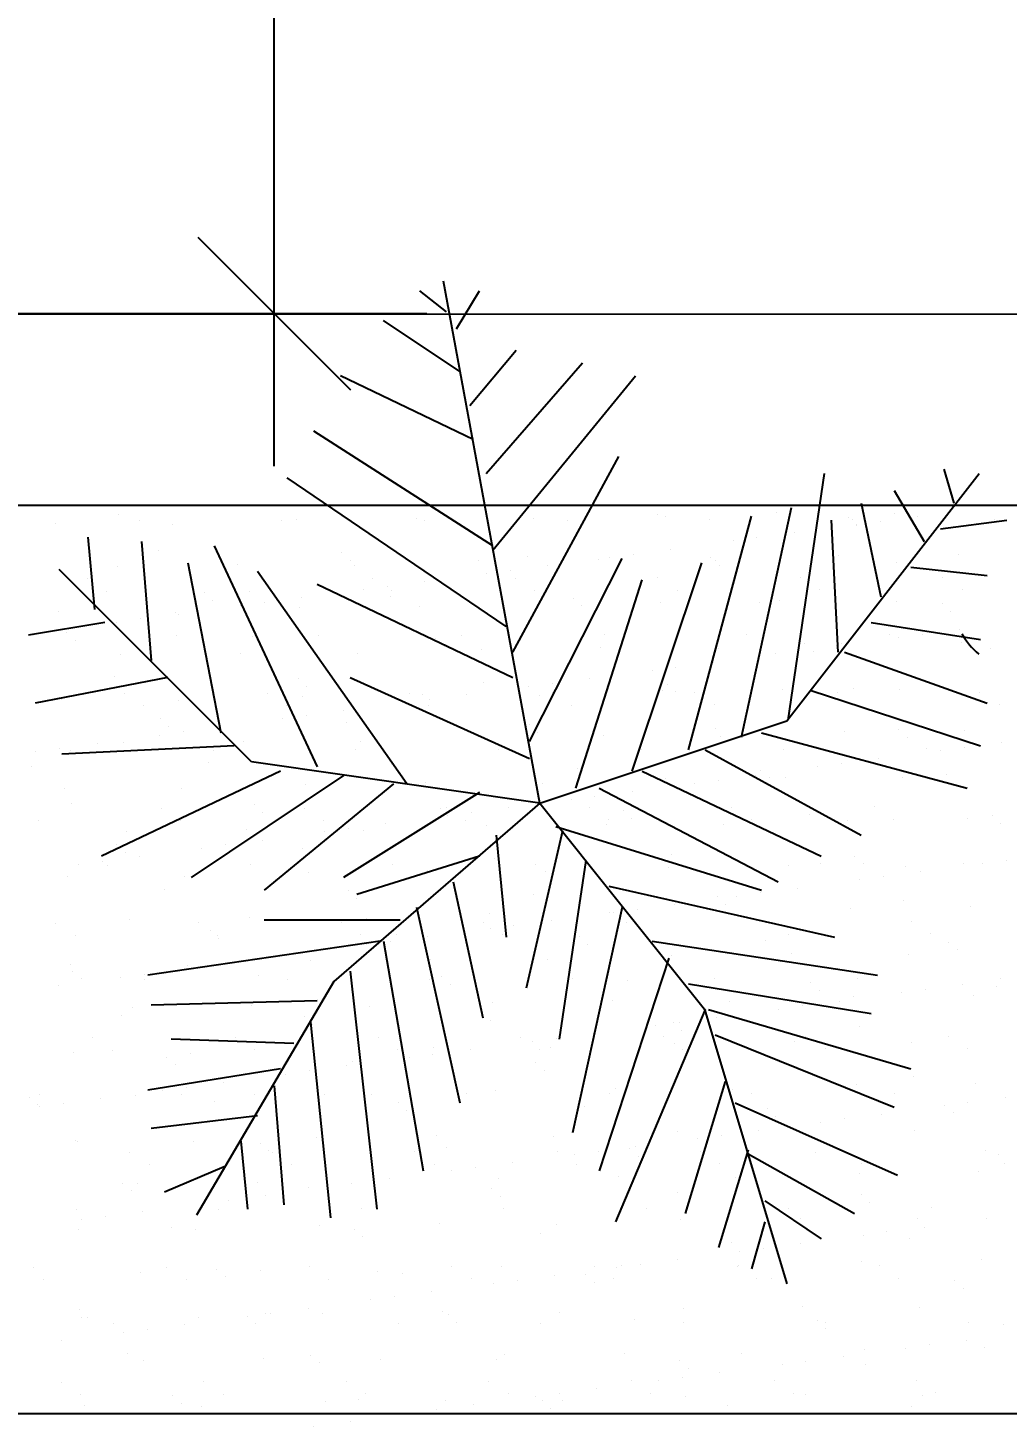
# Model space of a CAD drawing. Header units: inches. Extents: x -173 to 14008, y -3334 to 10368.
# Drawn here: x 13189.8 to 13254, y 1.4 to 93 of the extents above; entities that cross this region are included whole.
import ezdxf

# ---------------------------------------------------------------- set-up
doc = ezdxf.new("R2010")
doc.units = ezdxf.units.IN
doc.header["$MEASUREMENT"] = 0
doc.layers.add('PROIEZIONI', color=135, linetype='Continuous')
doc.layers.add('QUOTE', color=6, linetype='Continuous', lineweight=9)
doc.layers.add('VERDE', color=7, linetype='Continuous', true_color=0x007a1f)
doc.styles.get("Standard").update_dxf_attribs({"font": 'Arial.ttf'})
doc.dimstyles.get("Standard").update_dxf_attribs({"dimtxt": 15, "dimasz": 10, "dimexe": 10, "dimexo": 10, "dimgap": 5, "dimtad": 2, "dimtih": 1, "dimtoh": 1, "dimdec": 0, "dimzin": 0, "dimdsep": 46, "dimtxsty": 'Standard', "dimblk": 'OBLIQUE', "dimblk1": 'OBLIQUE', "dimblk2": 'OBLIQUE', "dimcen": 0.09, "dimdle": 10, "dimadec": 0, "dimazin": 0, "dimtfac": 1, "dimtdec": 0, "dimtofl": 0, "dimtmove": 0, "dimatfit": 3, "dimldrblk": 'OBLIQUE', "dimfxl": 1, "dimtolj": 1, "dimtzin": 0, "dimarcsym": 0})

# ---------------------------------------------------------------- blocks, each defined once
blk = doc.blocks.new('_Oblique')
at = {"color": 0, "linetype": 'ByBlock', "lineweight": -2}
blk.add_line((-0.5, -0.5), (0.5, 0.5), dxfattribs=at)
blk = doc.blocks.new('*D94')
at = {"layer": 'Defpoints', "color": 0, "transparency": 16777216}
for p in [(13146.357, 229.397), (13205.957, 229.397), (13146.357, 74.293)]:
    blk.add_point(p, dxfattribs=at)
at = {"layer": 'QUOTE', "color": 0, "lineweight": -2, "transparency": 16777216}
for p, q in [((13205.957, 64.293), (13205.957, 239.397)), ((13156.357, 229.397), (13215.957, 229.397)), ((13156.357, 74.293), (13215.957, 74.293))]:
    blk.add_line(p, q, dxfattribs=at)
at = {"layer": 'QUOTE', "color": 0, "lineweight": -2, "transparency": 16777216, "xscale": 10, "yscale": 10, "zscale": 10}
for p, rotation in [((13205.957, 229.397), 90), ((13205.957, 74.293), 270)]:
    blk.add_blockref('_Oblique', p, dxfattribs=dict(at, rotation=rotation))
at = {"layer": 'QUOTE', "color": 0, "transparency": 16777216, "insert": (13226.816, 151.845), "char_height": 15, "attachment_point": 5}
blk.add_mtext('\\A1;155', dxfattribs=at)

msp = doc.modelspace()

# ---------------------------------------------------------------- linework, layer by layer
at = {"linetype": 'ByBlock'}
for p, q in [((13144.357, 74.292), (13334.535, 74.225)), ((13263.183, 61.719), (13155.705, 61.719)), ((13155.726, 2.214), (13263.183, 2.214))]:
    msp.add_line(p, q, dxfattribs=at)
at = {"layer": 'PROIEZIONI', "color": 95, "true_color": 0x499c4e}
for p, q in [((13191.648, 60.538), (13191.648, 60.538)), ((13195.781, 61.139), (13195.781, 61.139)), ((13197.127, 60.705), (13197.127, 60.705)), ((13199.322, 60.501), (13199.322, 60.501)), ((13206.469, 60.722), (13206.469, 60.722)), ((13207.425, 60.793), (13207.425, 60.793)), ((13215.278, 60.893), (13215.278, 60.893)), ((13215.812, 60.739), (13215.812, 60.739)), ((13219.966, 60.771), (13219.966, 60.771)), ((13222.952, 60.856), (13222.952, 60.856)), ((13225.154, 60.756), (13225.154, 60.756)), ((13231.055, 61.148), (13231.055, 61.148)), ((13231.595, 61.013), (13231.595, 61.013)), ((13234.497, 60.773), (13234.497, 60.773)), ((13238.907, 61.249), (13238.907, 61.249)), ((13243.599, 60.909), (13243.599, 60.909)), ((13243.839, 60.79), (13243.839, 60.79)), ((13245.671, 60.661), (13245.671, 60.661)), ((13246.582, 61.212), (13246.582, 61.212)), ((13248.11, 60.982), (13248.11, 60.982)), ((13253.181, 60.807), (13253.181, 60.807)), ((13237.596, 59.597), (13237.596, 59.597)), ((13240.035, 59.919), (13240.035, 59.919)), ((13244.109, 60.455), (13244.109, 60.455)), ((13244.152, 60.403), (13244.152, 60.403)), ((13198.391, 58.748), (13198.391, 58.748)), ((13210.395, 58.645), (13210.395, 58.645)), ((13231.959, 58.855), (13231.959, 58.855)), ((13236.034, 59.392), (13236.034, 59.392)), ((13195.704, 57.725), (13195.704, 57.725)), ((13203.557, 57.825), (13203.557, 57.825)), ((13210.948, 58.138), (13210.948, 58.138)), ((13211.231, 57.789), (13211.231, 57.789)), ((13219.334, 58.08), (13219.334, 58.08)), ((13222.576, 58.379), (13222.576, 58.379)), ((13223.884, 57.792), (13223.884, 57.792)), ((13227.187, 58.181), (13227.187, 58.181)), ((13227.959, 58.329), (13227.959, 58.329)), ((13229.52, 58.534), (13229.52, 58.534)), ((13234.581, 58.276), (13234.581, 58.276)), ((13234.861, 58.144), (13234.861, 58.144)), ((13235.134, 57.77), (13235.134, 57.77)), ((13242.964, 58.436), (13242.964, 58.436)), ((13246.762, 58.011), (13246.762, 58.011)), ((13250.817, 58.536), (13250.817, 58.536)), ((13193.73, 56.9), (13193.73, 56.9)), ((13203.073, 56.917), (13203.073, 56.917)), ((13212.415, 56.934), (13212.415, 56.934)), ((13219.884, 57.266), (13219.884, 57.266)), ((13221.445, 57.471), (13221.445, 57.471)), ((13221.758, 56.951), (13221.758, 56.951)), ((13231.1, 56.968), (13231.1, 56.968)), ((13240.442, 56.985), (13240.442, 56.985)), ((13249.785, 57.002), (13249.785, 57.002)), ((13194.995, 56.094), (13194.995, 56.094)), ((13201.377, 56.012), (13201.377, 56.012)), ((13204.338, 56.111), (13204.338, 56.111)), ((13211.808, 56.202), (13211.808, 56.202)), ((13213.37, 56.408), (13213.37, 56.408)), ((13213.68, 56.128), (13213.68, 56.128)), ((13215.809, 56.729), (13215.809, 56.729)), ((13223.023, 56.145), (13223.023, 56.145)), ((13232.365, 56.162), (13232.365, 56.162)), ((13241.708, 56.179), (13241.708, 56.179)), ((13251.05, 56.196), (13251.05, 56.196)), ((13201.93, 55.505), (13201.93, 55.505)), ((13203.733, 55.139), (13203.733, 55.139)), ((13205.294, 55.345), (13205.294, 55.345)), ((13207.614, 55.013), (13207.614, 55.013)), ((13207.733, 55.666), (13207.733, 55.666)), ((13213.558, 55.746), (13213.558, 55.746)), ((13215.467, 55.113), (13215.467, 55.113)), ((13223.141, 55.076), (13223.141, 55.076)), ((13225.562, 55.643), (13225.562, 55.643)), ((13226.115, 55.137), (13226.115, 55.137)), ((13231.244, 55.368), (13231.244, 55.368)), ((13237.743, 55.378), (13237.743, 55.378)), ((13239.096, 55.468), (13239.096, 55.468)), ((13246.771, 55.431), (13246.771, 55.431)), ((13249.748, 55.275), (13249.748, 55.275)), ((13191.837, 54.758), (13191.837, 54.758)), ((13195.658, 54.076), (13195.658, 54.076)), ((13197.219, 54.282), (13197.219, 54.282)), ((13199.511, 54.721), (13199.511, 54.721)), ((13199.658, 54.603), (13199.658, 54.603)), ((13250.301, 54.768), (13250.301, 54.768)), ((13190.207, 53.176), (13190.207, 53.176)), ((13191.583, 53.54), (13191.583, 53.54)), ((13192.358, 53.379), (13192.358, 53.379)), ((13199.55, 53.193), (13199.55, 53.193)), ((13208.892, 53.21), (13208.892, 53.21)), ((13218.235, 53.227), (13218.235, 53.227)), ((13227.577, 53.244), (13227.577, 53.244)), ((13236.919, 53.261), (13236.919, 53.261)), ((13246.262, 53.278), (13246.262, 53.278)), ((13248.437, 53.257), (13248.437, 53.257)), ((13250.876, 53.578), (13250.876, 53.578)), ((13192.911, 52.872), (13192.911, 52.872)), ((13204.539, 53.113), (13204.539, 53.113)), ((13216.544, 53.01), (13216.544, 53.01)), ((13217.097, 52.504), (13217.097, 52.504)), ((13219.523, 52.3), (13219.523, 52.3)), ((13227.376, 52.4), (13227.376, 52.4)), ((13228.725, 52.745), (13228.725, 52.745)), ((13235.05, 52.363), (13235.05, 52.363)), ((13240.729, 52.642), (13240.729, 52.642)), ((13242.801, 52.515), (13242.801, 52.515)), ((13243.153, 52.655), (13243.153, 52.655)), ((13246.875, 53.052), (13246.875, 53.052)), ((13251.006, 52.755), (13251.006, 52.755)), ((13252.911, 52.377), (13252.911, 52.377)), ((13195.893, 51.945), (13195.893, 51.945)), ((13203.746, 52.045), (13203.746, 52.045)), ((13211.42, 52.008), (13211.42, 52.008)), ((13234.725, 51.452), (13234.725, 51.452)), ((13238.8, 51.989), (13238.8, 51.989)), ((13240.362, 52.194), (13240.362, 52.194)), ((13241.282, 52.135), (13241.282, 52.135)), ((13195.521, 50.48), (13195.521, 50.48)), ((13226.65, 50.389), (13226.65, 50.389)), ((13230.725, 50.925), (13230.725, 50.925)), ((13232.286, 51.131), (13232.286, 51.131)), ((13207.525, 50.377), (13207.525, 50.377)), ((13208.078, 49.871), (13208.078, 49.871)), ((13219.707, 50.112), (13219.707, 50.112)), ((13222.649, 49.862), (13222.649, 49.862)), ((13224.211, 50.068), (13224.211, 50.068)), ((13231.433, 49.587), (13231.433, 49.587)), ((13231.711, 50.009), (13231.711, 50.009)), ((13232.264, 49.502), (13232.264, 49.502)), ((13239.285, 49.688), (13239.285, 49.688)), ((13242.865, 49.473), (13242.865, 49.473)), ((13243.892, 49.744), (13243.892, 49.744)), ((13246.96, 49.651), (13246.96, 49.651)), ((13252.208, 49.49), (13252.208, 49.49)), ((13192.026, 48.977), (13192.026, 48.977)), ((13196.153, 49.388), (13196.153, 49.388)), ((13197.418, 48.582), (13197.418, 48.582)), ((13199.7, 48.94), (13199.7, 48.94)), ((13205.496, 49.405), (13205.496, 49.405)), ((13206.761, 48.599), (13206.761, 48.599)), ((13207.803, 49.232), (13207.803, 49.232)), ((13214.574, 48.799), (13214.574, 48.799)), ((13214.838, 49.422), (13214.838, 49.422)), ((13215.656, 49.332), (13215.656, 49.332)), ((13216.103, 48.616), (13216.103, 48.616)), ((13216.136, 49.005), (13216.136, 49.005)), ((13218.575, 49.326), (13218.575, 49.326)), ((13223.33, 49.296), (13223.33, 49.296)), ((13224.181, 49.439), (13224.181, 49.439)), ((13225.446, 48.633), (13225.446, 48.633)), ((13233.523, 49.456), (13233.523, 49.456)), ((13234.788, 48.65), (13234.788, 48.65)), ((13244.13, 48.667), (13244.13, 48.667)), ((13253.473, 48.684), (13253.473, 48.684)), ((13198.507, 47.744), (13198.507, 47.744)), ((13206.499, 47.736), (13206.499, 47.736)), ((13208.06, 47.942), (13208.06, 47.942)), ((13210.499, 48.263), (13210.499, 48.263)), ((13199.06, 47.238), (13199.06, 47.238)), ((13199.985, 46.878), (13199.985, 46.878)), ((13202.424, 47.2), (13202.424, 47.2)), ((13210.688, 47.479), (13210.688, 47.479)), ((13222.693, 47.376), (13222.693, 47.376)), ((13223.246, 46.869), (13223.246, 46.869)), ((13234.874, 47.111), (13234.874, 47.111)), ((13243.342, 46.875), (13243.342, 46.875)), ((13246.878, 47.008), (13246.878, 47.008)), ((13251.195, 46.975), (13251.195, 46.975)), ((13191.91, 45.815), (13191.91, 45.815)), ((13194.349, 46.136), (13194.349, 46.136)), ((13196.082, 46.164), (13196.082, 46.164)), ((13198.424, 46.673), (13198.424, 46.673)), ((13203.935, 46.264), (13203.935, 46.264)), ((13211.609, 46.228), (13211.609, 46.228)), ((13219.712, 46.52), (13219.712, 46.52)), ((13227.565, 46.62), (13227.565, 46.62)), ((13235.239, 46.583), (13235.239, 46.583)), ((13247.431, 46.501), (13247.431, 46.501)), ((13251.203, 45.854), (13251.203, 45.854)), ((13253.642, 46.175), (13253.642, 46.175)), ((13190.348, 45.61), (13190.348, 45.61)), ((13192.63, 45.663), (13192.63, 45.663)), ((13201.973, 45.68), (13201.973, 45.68)), ((13211.315, 45.697), (13211.315, 45.697)), ((13220.658, 45.714), (13220.658, 45.714)), ((13230, 45.731), (13230, 45.731)), ((13239.342, 45.748), (13239.342, 45.748)), ((13245.567, 45.112), (13245.567, 45.112)), ((13248.685, 45.765), (13248.685, 45.765)), ((13249.641, 45.648), (13249.641, 45.648)), ((13190.042, 44.605), (13190.042, 44.605)), ((13201.67, 44.846), (13201.67, 44.846)), ((13213.674, 44.743), (13213.674, 44.743)), ((13214.227, 44.236), (13214.227, 44.236)), ((13225.856, 44.478), (13225.856, 44.478)), ((13237.491, 44.049), (13237.491, 44.049)), ((13237.86, 44.375), (13237.86, 44.375)), ((13241.566, 44.585), (13241.566, 44.585)), ((13243.128, 44.791), (13243.128, 44.791)), ((13250.041, 44.109), (13250.041, 44.109)), ((13192.215, 43.197), (13192.215, 43.197)), ((13199.889, 43.16), (13199.889, 43.16)), ((13207.992, 43.452), (13207.992, 43.452)), ((13215.845, 43.552), (13215.845, 43.552)), ((13223.519, 43.515), (13223.519, 43.515)), ((13231.621, 43.807), (13231.621, 43.807)), ((13233.491, 43.522), (13233.491, 43.522)), ((13235.052, 43.728), (13235.052, 43.728)), ((13238.413, 43.868), (13238.413, 43.868)), ((13239.474, 43.907), (13239.474, 43.907)), ((13247.149, 43.87), (13247.149, 43.87)), ((13192.652, 42.213), (13192.652, 42.213)), ((13225.415, 42.459), (13225.415, 42.459)), ((13226.977, 42.665), (13226.977, 42.665)), ((13229.416, 42.986), (13229.416, 42.986)), ((13198.576, 41.875), (13198.576, 41.875)), ((13204.656, 42.11), (13204.656, 42.11)), ((13205.209, 41.603), (13205.209, 41.603)), ((13207.919, 41.892), (13207.919, 41.892)), ((13216.837, 41.845), (13216.837, 41.845)), ((13217.261, 41.909), (13217.261, 41.909)), ((13217.34, 41.396), (13217.34, 41.396)), ((13218.902, 41.601), (13218.902, 41.601)), ((13221.341, 41.923), (13221.341, 41.923)), ((13226.603, 41.926), (13226.603, 41.926)), ((13228.842, 41.741), (13228.842, 41.741)), ((13229.395, 41.235), (13229.395, 41.235)), ((13235.946, 41.943), (13235.946, 41.943)), ((13241.023, 41.476), (13241.023, 41.476)), ((13245.288, 41.96), (13245.288, 41.96)), ((13253.027, 41.373), (13253.027, 41.373)), ((13190.499, 41.052), (13190.499, 41.052)), ((13196.271, 40.384), (13196.271, 40.384)), ((13199.841, 41.069), (13199.841, 41.069)), ((13204.124, 40.484), (13204.124, 40.484)), ((13209.184, 41.086), (13209.184, 41.086)), ((13209.265, 40.333), (13209.265, 40.333)), ((13210.826, 40.538), (13210.826, 40.538)), ((13211.798, 40.447), (13211.798, 40.447)), ((13213.265, 40.859), (13213.265, 40.859)), ((13218.526, 41.103), (13218.526, 41.103)), ((13219.901, 40.739), (13219.901, 40.739)), ((13227.754, 40.839), (13227.754, 40.839)), ((13227.868, 41.12), (13227.868, 41.12)), ((13235.428, 40.802), (13235.428, 40.802)), ((13237.211, 41.137), (13237.211, 41.137)), ((13243.531, 41.094), (13243.531, 41.094)), ((13246.553, 41.154), (13246.553, 41.154)), ((13251.384, 41.195), (13251.384, 41.195)), ((13253.58, 40.866), (13253.58, 40.866)), ((13195.638, 39.477), (13195.638, 39.477)), ((13202.751, 39.475), (13202.751, 39.475)), ((13205.19, 39.796), (13205.19, 39.796)), ((13196.191, 38.97), (13196.191, 38.97)), ((13197.115, 38.733), (13197.115, 38.733)), ((13201.19, 39.27), (13201.19, 39.27)), ((13207.819, 39.212), (13207.819, 39.212)), ((13219.823, 39.108), (13219.823, 39.108)), ((13220.376, 38.602), (13220.376, 38.602)), ((13232.005, 38.843), (13232.005, 38.843)), ((13244.009, 38.74), (13244.009, 38.74)), ((13193.114, 38.206), (13193.114, 38.206)), ((13194.676, 38.412), (13194.676, 38.412)), ((13195.053, 38.151), (13195.053, 38.151)), ((13204.396, 38.168), (13204.396, 38.168)), ((13208.181, 37.671), (13208.181, 37.671)), ((13213.738, 38.185), (13213.738, 38.185)), ((13216.034, 37.771), (13216.034, 37.771)), ((13223.08, 38.202), (13223.08, 38.202)), ((13223.708, 37.735), (13223.708, 37.735)), ((13231.81, 38.026), (13231.81, 38.026)), ((13232.423, 38.219), (13232.423, 38.219)), ((13239.663, 38.127), (13239.663, 38.127)), ((13241.765, 38.236), (13241.765, 38.236)), ((13244.562, 38.233), (13244.562, 38.233)), ((13247.338, 38.09), (13247.338, 38.09)), ((13248.333, 37.709), (13248.333, 37.709)), ((13251.108, 38.253), (13251.108, 38.253)), ((13252.407, 38.245), (13252.407, 38.245)), ((13253.969, 38.451), (13253.969, 38.451)), ((13192.404, 37.416), (13192.404, 37.416)), ((13200.078, 37.379), (13200.078, 37.379)), ((13240.257, 36.646), (13240.257, 36.646)), ((13244.332, 37.182), (13244.332, 37.182)), ((13245.894, 37.388), (13245.894, 37.388)), ((13198.8, 36.579), (13198.8, 36.579)), ((13210.805, 36.475), (13210.805, 36.475)), ((13211.358, 35.969), (13211.358, 35.969)), ((13222.986, 36.21), (13222.986, 36.21)), ((13234.99, 36.107), (13234.99, 36.107)), ((13236.257, 36.119), (13236.257, 36.119)), ((13237.818, 36.324), (13237.818, 36.324)), ((13247.172, 35.842), (13247.172, 35.842)), ((13220.09, 34.959), (13220.09, 34.959)), ((13227.943, 35.059), (13227.943, 35.059)), ((13228.181, 35.056), (13228.181, 35.056)), ((13229.743, 35.261), (13229.743, 35.261)), ((13232.182, 35.582), (13232.182, 35.582)), ((13235.543, 35.6), (13235.543, 35.6)), ((13235.617, 35.022), (13235.617, 35.022)), ((13243.72, 35.314), (13243.72, 35.314)), ((13251.573, 35.414), (13251.573, 35.414)), ((13191.657, 34.346), (13191.657, 34.346)), ((13196.46, 34.603), (13196.46, 34.603)), ((13200.999, 34.363), (13200.999, 34.363)), ((13204.313, 34.703), (13204.313, 34.703)), ((13210.341, 34.38), (13210.341, 34.38)), ((13211.987, 34.667), (13211.987, 34.667)), ((13219.684, 34.397), (13219.684, 34.397)), ((13220.106, 33.993), (13220.106, 33.993)), ((13221.668, 34.198), (13221.668, 34.198)), ((13224.107, 34.519), (13224.107, 34.519)), ((13229.026, 34.414), (13229.026, 34.414)), ((13238.369, 34.431), (13238.369, 34.431)), ((13247.711, 34.448), (13247.711, 34.448)), ((13192.922, 33.54), (13192.922, 33.54)), ((13201.786, 33.842), (13201.786, 33.842)), ((13202.264, 33.557), (13202.264, 33.557)), ((13202.339, 33.336), (13202.339, 33.336)), ((13211.607, 33.574), (13211.607, 33.574)), ((13213.592, 33.135), (13213.592, 33.135)), ((13213.968, 33.577), (13213.968, 33.577)), ((13216.031, 33.456), (13216.031, 33.456)), ((13220.949, 33.591), (13220.949, 33.591)), ((13225.972, 33.474), (13225.972, 33.474)), ((13230.291, 33.608), (13230.291, 33.608)), ((13238.153, 33.209), (13238.153, 33.209)), ((13239.634, 33.625), (13239.634, 33.625)), ((13248.976, 33.642), (13248.976, 33.642)), ((13250.158, 33.106), (13250.158, 33.106)), ((13205.517, 32.072), (13205.517, 32.072)), ((13207.956, 32.393), (13207.956, 32.393)), ((13212.031, 32.929), (13212.031, 32.929)), ((13226.525, 32.967), (13226.525, 32.967)), ((13231.999, 32.246), (13231.999, 32.246)), ((13239.852, 32.346), (13239.852, 32.346)), ((13247.526, 32.309), (13247.526, 32.309)), ((13250.711, 32.599), (13250.711, 32.599)), ((13192.593, 31.636), (13192.593, 31.636)), ((13192.768, 31.209), (13192.768, 31.209)), ((13199.881, 31.33), (13199.881, 31.33)), ((13200.267, 31.599), (13200.267, 31.599)), ((13203.956, 31.866), (13203.956, 31.866)), ((13208.37, 31.891), (13208.37, 31.891)), ((13216.222, 31.991), (13216.222, 31.991)), ((13223.897, 31.954), (13223.897, 31.954)), ((13191.805, 30.267), (13191.805, 30.267)), ((13193.321, 30.703), (13193.321, 30.703)), ((13195.88, 30.803), (13195.88, 30.803)), ((13197.442, 31.009), (13197.442, 31.009)), ((13197.476, 30.639), (13197.476, 30.639)), ((13204.949, 30.944), (13204.949, 30.944)), ((13206.818, 30.656), (13206.818, 30.656)), ((13216.161, 30.673), (13216.161, 30.673)), ((13216.954, 30.841), (13216.954, 30.841)), ((13217.507, 30.334), (13217.507, 30.334)), ((13225.503, 30.69), (13225.503, 30.69)), ((13229.135, 30.576), (13229.135, 30.576)), ((13234.846, 30.707), (13234.846, 30.707)), ((13241.139, 30.473), (13241.139, 30.473)), ((13244.188, 30.724), (13244.188, 30.724)), ((13251.099, 30.305), (13251.099, 30.305)), ((13253.531, 30.741), (13253.531, 30.741)), ((13241.692, 29.966), (13241.692, 29.966)), ((13243.909, 29.533), (13243.909, 29.533)), ((13247.098, 29.779), (13247.098, 29.779)), ((13248.66, 29.984), (13248.66, 29.984)), ((13251.762, 29.634), (13251.762, 29.634)), ((13253.321, 30.207), (13253.321, 30.207)), ((13196.649, 28.823), (13196.649, 28.823)), ((13204.502, 28.923), (13204.502, 28.923)), ((13212.176, 28.886), (13212.176, 28.886)), ((13220.279, 29.178), (13220.279, 29.178)), ((13228.132, 29.278), (13228.132, 29.278)), ((13235.806, 29.241), (13235.806, 29.241)), ((13239.023, 28.716), (13239.023, 28.716)), ((13240.584, 28.921), (13240.584, 28.921)), ((13243.023, 29.242), (13243.023, 29.242)), ((13195.931, 28.311), (13195.931, 28.311)), ((13207.935, 28.208), (13207.935, 28.208)), ((13208.488, 27.701), (13208.488, 27.701)), ((13220.117, 27.943), (13220.117, 27.943)), ((13230.947, 27.652), (13230.947, 27.652)), ((13232.121, 27.84), (13232.121, 27.84)), ((13232.509, 27.858), (13232.509, 27.858)), ((13234.948, 28.179), (13234.948, 28.179)), ((13244.302, 27.574), (13244.302, 27.574)), ((13194.079, 26.834), (13194.079, 26.834)), ((13203.422, 26.851), (13203.422, 26.851)), ((13212.764, 26.868), (13212.764, 26.868)), ((13222.107, 26.885), (13222.107, 26.885)), ((13222.872, 26.589), (13222.872, 26.589)), ((13224.434, 26.795), (13224.434, 26.795)), ((13226.873, 27.116), (13226.873, 27.116)), ((13231.449, 26.902), (13231.449, 26.902)), ((13232.674, 27.333), (13232.674, 27.333)), ((13240.792, 26.919), (13240.792, 26.919)), ((13250.134, 26.936), (13250.134, 26.936)), ((13192.782, 25.855), (13192.782, 25.855)), ((13195.345, 26.028), (13195.345, 26.028)), ((13200.456, 25.818), (13200.456, 25.818)), ((13204.687, 26.045), (13204.687, 26.045)), ((13208.559, 26.11), (13208.559, 26.11)), ((13214.029, 26.062), (13214.029, 26.062)), ((13216.358, 25.732), (13216.358, 25.732)), ((13216.411, 26.21), (13216.411, 26.21)), ((13218.797, 26.053), (13218.797, 26.053)), ((13223.372, 26.079), (13223.372, 26.079)), ((13224.086, 26.174), (13224.086, 26.174)), ((13232.188, 26.466), (13232.188, 26.466)), ((13232.714, 26.096), (13232.714, 26.096)), ((13240.041, 26.566), (13240.041, 26.566)), ((13242.057, 26.113), (13242.057, 26.113)), ((13247.715, 26.529), (13247.715, 26.529)), ((13251.399, 26.13), (13251.399, 26.13)), ((13198.917, 25.575), (13198.917, 25.575)), ((13199.47, 25.068), (13199.47, 25.068)), ((13210.722, 24.99), (13210.722, 24.99)), ((13211.098, 25.31), (13211.098, 25.31)), ((13214.797, 25.526), (13214.797, 25.526)), ((13223.103, 25.207), (13223.103, 25.207)), ((13235.284, 24.941), (13235.284, 24.941)), ((13247.288, 24.838), (13247.288, 24.838)), ((13202.647, 23.927), (13202.647, 23.927)), ((13206.722, 24.463), (13206.722, 24.463)), ((13208.283, 24.669), (13208.283, 24.669)), ((13223.656, 24.7), (13223.656, 24.7)), ((13247.841, 24.332), (13247.841, 24.332)), ((13251.951, 23.853), (13251.951, 23.853)), ((13189.899, 22.942), (13189.899, 22.942)), ((13190.556, 23.109), (13190.556, 23.109)), ((13196.838, 23.042), (13196.838, 23.042)), ((13198.646, 23.4), (13198.646, 23.4)), ((13199.899, 23.126), (13199.899, 23.126)), ((13200.208, 23.605), (13200.208, 23.605)), ((13204.691, 23.143), (13204.691, 23.143)), ((13209.241, 23.143), (13209.241, 23.143)), ((13212.365, 23.106), (13212.365, 23.106)), ((13218.584, 23.16), (13218.584, 23.16)), ((13220.468, 23.398), (13220.468, 23.398)), ((13227.926, 23.177), (13227.926, 23.177)), ((13228.321, 23.498), (13228.321, 23.498)), ((13235.995, 23.461), (13235.995, 23.461)), ((13237.269, 23.194), (13237.269, 23.194)), ((13244.098, 23.753), (13244.098, 23.753)), ((13246.611, 23.211), (13246.611, 23.211)), ((13190.452, 22.435), (13190.452, 22.435)), ((13190.571, 22.337), (13190.571, 22.337)), ((13192.132, 22.542), (13192.132, 22.542)), ((13194.571, 22.863), (13194.571, 22.863)), ((13202.08, 22.677), (13202.08, 22.677)), ((13214.084, 22.574), (13214.084, 22.574)), ((13214.637, 22.067), (13214.637, 22.067)), ((13226.266, 22.308), (13226.266, 22.308)), ((13238.27, 22.205), (13238.27, 22.205)), ((13249.864, 22.375), (13249.864, 22.375)), ((13251.426, 22.581), (13251.426, 22.581)), ((13253.865, 22.902), (13253.865, 22.902)), ((13238.823, 21.698), (13238.823, 21.698)), ((13241.789, 21.312), (13241.789, 21.312)), ((13243.35, 21.518), (13243.35, 21.518)), ((13245.789, 21.839), (13245.789, 21.839)), ((13250.451, 21.94), (13250.451, 21.94)), ((13208.748, 20.33), (13208.748, 20.33)), ((13216.6, 20.43), (13216.6, 20.43)), ((13224.275, 20.393), (13224.275, 20.393)), ((13232.377, 20.685), (13232.377, 20.685)), ((13233.713, 20.249), (13233.713, 20.249)), ((13235.275, 20.455), (13235.275, 20.455)), ((13237.714, 20.776), (13237.714, 20.776)), ((13240.23, 20.785), (13240.23, 20.785)), ((13247.904, 20.748), (13247.904, 20.748)), ((13192.971, 20.075), (13192.971, 20.075)), ((13193.062, 20.044), (13193.062, 20.044)), ((13196.502, 19.321), (13196.502, 19.321)), ((13200.645, 20.038), (13200.645, 20.038)), ((13205.066, 19.941), (13205.066, 19.941)), ((13205.619, 19.434), (13205.619, 19.434)), ((13205.845, 19.338), (13205.845, 19.338)), ((13215.187, 19.355), (13215.187, 19.355)), ((13217.247, 19.675), (13217.247, 19.675)), ((13224.53, 19.372), (13224.53, 19.372)), ((13227.2, 19.392), (13227.2, 19.392)), ((13229.252, 19.572), (13229.252, 19.572)), ((13229.639, 19.713), (13229.639, 19.713)), ((13233.872, 19.389), (13233.872, 19.389)), ((13241.433, 19.307), (13241.433, 19.307)), ((13243.214, 19.406), (13243.214, 19.406)), ((13252.557, 19.423), (13252.557, 19.423)), ((13197.767, 18.516), (13197.767, 18.516)), ((13207.11, 18.533), (13207.11, 18.533)), ((13216.452, 18.55), (13216.452, 18.55)), ((13219.124, 18.328), (13219.124, 18.328)), ((13221.563, 18.649), (13221.563, 18.649)), ((13225.638, 19.186), (13225.638, 19.186)), ((13225.795, 18.566), (13225.795, 18.566)), ((13229.804, 19.065), (13229.804, 19.065)), ((13235.137, 18.583), (13235.137, 18.583)), ((13244.48, 18.6), (13244.48, 18.6)), ((13253.437, 19.204), (13253.437, 19.204)), ((13253.822, 18.617), (13253.822, 18.617)), ((13213.488, 17.586), (13213.488, 17.586)), ((13217.563, 18.123), (13217.563, 18.123)), ((13220.657, 17.617), (13220.657, 17.617)), ((13228.51, 17.717), (13228.51, 17.717)), ((13236.184, 17.681), (13236.184, 17.681)), ((13244.287, 17.972), (13244.287, 17.972)), ((13252.14, 18.073), (13252.14, 18.073)), ((13196.047, 17.308), (13196.047, 17.308)), ((13196.6, 16.801), (13196.6, 16.801)), ((13197.027, 17.262), (13197.027, 17.262)), ((13204.88, 17.362), (13204.88, 17.362)), ((13205.413, 16.523), (13205.413, 16.523)), ((13208.229, 17.042), (13208.229, 17.042)), ((13209.487, 17.06), (13209.487, 17.06)), ((13211.049, 17.265), (13211.049, 17.265)), ((13212.554, 17.325), (13212.554, 17.325)), ((13220.233, 16.939), (13220.233, 16.939)), ((13232.414, 16.674), (13232.414, 16.674)), ((13244.419, 16.571), (13244.419, 16.571)), ((13192.979, 15.597), (13192.979, 15.597)), ((13201.412, 15.997), (13201.412, 15.997)), ((13202.322, 15.614), (13202.322, 15.614)), ((13202.974, 16.202), (13202.974, 16.202)), ((13211.664, 15.631), (13211.664, 15.631)), ((13220.786, 16.432), (13220.786, 16.432)), ((13221.007, 15.648), (13221.007, 15.648)), ((13230.349, 15.665), (13230.349, 15.665)), ((13239.691, 15.682), (13239.691, 15.682)), ((13244.972, 16.064), (13244.972, 16.064)), ((13249.034, 15.699), (13249.034, 15.699)), ((13193.337, 14.933), (13193.337, 14.933)), ((13194.898, 15.139), (13194.898, 15.139)), ((13197.337, 15.46), (13197.337, 15.46)), ((13232.566, 14.905), (13232.566, 14.905)), ((13240.419, 15.005), (13240.419, 15.005)), ((13248.093, 14.968), (13248.093, 14.968)), ((13252.63, 14.972), (13252.63, 14.972)), ((13193.16, 14.294), (13193.16, 14.294)), ((13199.21, 14.409), (13199.21, 14.409)), ((13200.834, 14.257), (13200.834, 14.257)), ((13208.937, 14.549), (13208.937, 14.549)), ((13211.215, 14.306), (13211.215, 14.306)), ((13211.768, 13.799), (13211.768, 13.799)), ((13216.789, 14.649), (13216.789, 14.649)), ((13223.396, 14.041), (13223.396, 14.041)), ((13224.464, 14.613), (13224.464, 14.613)), ((13235.4, 13.938), (13235.4, 13.938)), ((13244.555, 13.909), (13244.555, 13.909)), ((13246.116, 14.115), (13246.116, 14.115)), ((13248.555, 14.436), (13248.555, 14.436)), ((13235.953, 13.431), (13235.953, 13.431)), ((13236.479, 12.846), (13236.479, 12.846)), ((13238.041, 13.051), (13238.041, 13.051)), ((13240.48, 13.372), (13240.48, 13.372)), ((13247.582, 13.672), (13247.582, 13.672)), ((13228.699, 11.937), (13228.699, 11.937)), ((13229.966, 11.988), (13229.966, 11.988)), ((13232.405, 12.309), (13232.405, 12.309)), ((13244.476, 12.192), (13244.476, 12.192)), ((13252.329, 12.292), (13252.329, 12.292)), ((13190.192, 11.776), (13190.192, 11.776)), ((13197.216, 11.481), (13197.216, 11.481)), ((13198.925, 11.809), (13198.925, 11.809)), ((13200.19, 11.003), (13200.19, 11.003)), ((13202.196, 11.673), (13202.196, 11.673)), ((13202.749, 11.166), (13202.749, 11.166)), ((13205.069, 11.582), (13205.069, 11.582)), ((13208.268, 11.826), (13208.268, 11.826)), ((13209.533, 11.02), (13209.533, 11.02)), ((13212.743, 11.545), (13212.743, 11.545)), ((13214.378, 11.408), (13214.378, 11.408)), ((13217.61, 11.843), (13217.61, 11.843)), ((13218.875, 11.037), (13218.875, 11.037)), ((13220.846, 11.837), (13220.846, 11.837)), ((13224.329, 11.246), (13224.329, 11.246)), ((13226.382, 11.305), (13226.382, 11.305)), ((13226.953, 11.86), (13226.953, 11.86)), ((13228.218, 11.054), (13228.218, 11.054)), ((13228.404, 11.783), (13228.404, 11.783)), ((13236.295, 11.877), (13236.295, 11.877)), ((13236.373, 11.9), (13236.373, 11.9)), ((13237.56, 11.071), (13237.56, 11.071)), ((13238.563, 11.039), (13238.563, 11.039)), ((13245.637, 11.894), (13245.637, 11.894)), ((13246.902, 11.088), (13246.902, 11.088)), ((13190.848, 10.986), (13190.848, 10.986)), ((13216.254, 10.183), (13216.254, 10.183)), ((13220.329, 10.72), (13220.329, 10.72)), ((13221.89, 10.925), (13221.89, 10.925)), ((13226.935, 10.798), (13226.935, 10.798)), ((13250.568, 10.936), (13250.568, 10.936)), ((13251.121, 10.43), (13251.121, 10.43)), ((13212.253, 9.656), (13212.253, 9.656)), ((13213.815, 9.862), (13213.815, 9.862)), ((13240.608, 9.224), (13240.608, 9.224)), ((13248.282, 9.187), (13248.282, 9.187)), ((13193.178, 9.04), (13193.178, 9.04)), ((13193.349, 8.514), (13193.349, 8.514)), ((13193.731, 8.533), (13193.731, 8.533)), ((13201.023, 8.477), (13201.023, 8.477)), ((13204.178, 8.593), (13204.178, 8.593)), ((13205.359, 8.775), (13205.359, 8.775)), ((13205.74, 8.799), (13205.74, 8.799)), ((13208.179, 9.12), (13208.179, 9.12)), ((13209.126, 8.769), (13209.126, 8.769)), ((13216.978, 8.869), (13216.978, 8.869)), ((13217.364, 8.672), (13217.364, 8.672)), ((13224.653, 8.832), (13224.653, 8.832)), ((13229.545, 8.406), (13229.545, 8.406)), ((13232.755, 9.124), (13232.755, 9.124)), ((13241.549, 8.303), (13241.549, 8.303)), ((13195.402, 8.085), (13195.402, 8.085)), ((13196.103, 7.53), (13196.103, 7.53)), ((13197.664, 7.736), (13197.664, 7.736)), ((13200.103, 8.057), (13200.103, 8.057)), ((13204.745, 8.102), (13204.745, 8.102)), ((13214.087, 8.119), (13214.087, 8.119)), ((13217.917, 8.165), (13217.917, 8.165)), ((13223.43, 8.136), (13223.43, 8.136)), ((13232.772, 8.153), (13232.772, 8.153)), ((13242.102, 7.797), (13242.102, 7.797)), ((13242.114, 8.17), (13242.114, 8.17)), ((13251.457, 8.187), (13251.457, 8.187)), ((13253.731, 8.038), (13253.731, 8.038)), ((13192.028, 6.994), (13192.028, 6.994)), ((13247.321, 6.506), (13247.321, 6.506)), ((13248.882, 6.711), (13248.882, 6.711)), ((13251.321, 7.032), (13251.321, 7.032)), ((13252.517, 6.512), (13252.517, 6.512)), ((13196.341, 6.142), (13196.341, 6.142)), ((13197.405, 5.701), (13197.405, 5.701)), ((13205.258, 5.801), (13205.258, 5.801)), ((13208.345, 6.039), (13208.345, 6.039)), ((13208.898, 5.532), (13208.898, 5.532)), ((13212.932, 5.764), (13212.932, 5.764)), ((13220.527, 5.773), (13220.527, 5.773)), ((13221.035, 6.056), (13221.035, 6.056)), ((13228.888, 6.156), (13228.888, 6.156)), ((13232.531, 5.67), (13232.531, 5.67)), ((13236.562, 6.12), (13236.562, 6.12)), ((13240.807, 5.648), (13240.807, 5.648)), ((13243.246, 5.969), (13243.246, 5.969)), ((13244.665, 6.412), (13244.665, 6.412)), ((13232.732, 4.585), (13232.732, 4.585)), ((13233.084, 5.164), (13233.084, 5.164)), ((13235.171, 4.906), (13235.171, 4.906)), ((13239.245, 5.442), (13239.245, 5.442)), ((13244.712, 5.405), (13244.712, 5.405)), ((13192.006, 4.28), (13192.006, 4.28)), ((13201.348, 4.297), (13201.348, 4.297)), ((13210.691, 4.314), (13210.691, 4.314)), ((13220.033, 4.331), (13220.033, 4.331)), ((13227.095, 3.843), (13227.095, 3.843)), ((13229.375, 4.348), (13229.375, 4.348)), ((13231.17, 4.379), (13231.17, 4.379)), ((13238.718, 4.365), (13238.718, 4.365)), ((13248.06, 4.382), (13248.06, 4.382)), ((13193.271, 3.474), (13193.271, 3.474)), ((13199.327, 3.406), (13199.327, 3.406)), ((13199.88, 2.899), (13199.88, 2.899)), ((13202.613, 3.491), (13202.613, 3.491)), ((13209.315, 2.988), (13209.315, 2.988)), ((13211.508, 3.14), (13211.508, 3.14)), ((13211.956, 3.508), (13211.956, 3.508)), ((13217.167, 3.089), (13217.167, 3.089)), ((13219.02, 2.78), (13219.02, 2.78)), ((13221.298, 3.525), (13221.298, 3.525)), ((13223.095, 3.316), (13223.095, 3.316)), ((13223.513, 3.037), (13223.513, 3.037)), ((13224.656, 3.522), (13224.656, 3.522)), ((13224.842, 3.052), (13224.842, 3.052)), ((13230.64, 3.542), (13230.64, 3.542)), ((13232.944, 3.344), (13232.944, 3.344)), ((13235.694, 2.772), (13235.694, 2.772)), ((13239.983, 3.559), (13239.983, 3.559)), ((13240.797, 3.444), (13240.797, 3.444)), ((13248.471, 3.407), (13248.471, 3.407)), ((13249.325, 3.576), (13249.325, 3.576)), ((13193.538, 2.733), (13193.538, 2.733)), ((13201.212, 2.696), (13201.212, 2.696)), ((13215.019, 2.253), (13215.019, 2.253)), ((13216.581, 2.459), (13216.581, 2.459)), ((13224.066, 2.531), (13224.066, 2.531)), ((13247.698, 2.669), (13247.698, 2.669)), ((13248.251, 2.162), (13248.251, 2.162)), ((13208.506, 1.396), (13208.506, 1.396)), ((13210.945, 1.717), (13210.945, 1.717))]:
    msp.add_line(p, q, dxfattribs=at)
at = {"layer": 'VERDE'}
for p, q in [((13223.362, 42.214), (13217.062, 76.414)), ((13223.362, 42.214), (13217.062, 76.414)), ((13217.25, 74.398), (13215.511, 75.791)), ((13217.902, 73.283), (13219.424, 75.791)), ((13218.12, 70.497), (13213.12, 73.841)), ((13218.772, 68.268), (13221.815, 71.89)), ((13219.858, 63.809), (13226.162, 71.054)), ((13219.858, 63.809), (13226.162, 71.054)), ((13218.989, 66.038), (13210.295, 70.218)), ((13220.293, 58.793), (13229.64, 70.218)), ((13220.293, 58.793), (13229.64, 70.218)), ((13220.293, 59.072), (13208.556, 66.596)), ((13220.293, 59.072), (13208.556, 66.596)), ((13221.597, 52.106), (13228.553, 64.924)), ((13221.597, 52.106), (13228.553, 64.924)), ((13221.163, 53.778), (13206.817, 63.53)), ((13221.163, 53.778), (13206.817, 63.53)), ((13239.562, 47.614), (13252.162, 63.814)), ((13239.562, 47.614), (13252.162, 63.814)), ((13239.638, 47.648), (13242.029, 63.809)), ((13239.638, 47.648), (13242.029, 63.809)), ((13249.854, 64.088), (13250.505, 61.859)), ((13249.854, 64.088), (13250.505, 61.859)), ((13246.593, 62.695), (13248.549, 59.351)), ((13246.593, 62.695), (13248.549, 59.351)), ((13236.595, 46.533), (13239.855, 61.58)), ((13236.595, 46.533), (13239.855, 61.58)), ((13244.419, 61.859), (13245.724, 55.729)), ((13244.419, 61.859), (13245.724, 55.729)), ((13233.117, 45.697), (13237.247, 61.023)), ((13233.117, 45.697), (13237.247, 61.023)), ((13242.463, 60.744), (13242.898, 52.106)), ((13242.463, 60.744), (13242.898, 52.106)), ((13249.636, 60.187), (13253.983, 60.744)), ((13249.636, 60.187), (13253.983, 60.744)), ((13194.211, 54.893), (13193.776, 59.63)), ((13194.211, 54.893), (13193.776, 59.63)), ((13197.254, 59.351), (13197.906, 51.549)), ((13197.254, 59.351), (13197.906, 51.549)), ((13202.035, 59.072), (13208.773, 44.582)), ((13202.035, 59.072), (13208.773, 44.582)), ((13200.297, 57.958), (13202.47, 46.812)), ((13200.297, 57.958), (13202.47, 46.812)), ((13222.684, 46.255), (13228.77, 58.237)), ((13222.684, 46.255), (13228.77, 58.237)), ((13229.422, 44.304), (13233.987, 57.958)), ((13229.422, 44.304), (13233.987, 57.958)), ((13204.462, 44.914), (13191.862, 57.514)), ((13204.462, 44.914), (13191.862, 57.514)), ((13214.642, 43.468), (13204.861, 57.4)), ((13214.642, 43.468), (13204.861, 57.4)), ((13225.727, 43.189), (13230.074, 56.843)), ((13225.727, 43.189), (13230.074, 56.843)), ((13247.68, 57.679), (13252.679, 57.122)), ((13247.68, 57.679), (13252.679, 57.122)), ((13208.773, 56.564), (13221.597, 50.434)), ((13208.773, 56.564), (13221.597, 50.434)), ((13194.863, 54.056), (13189.864, 53.221)), ((13194.863, 54.056), (13189.864, 53.221)), ((13245.072, 54.056), (13252.244, 52.942)), ((13245.072, 54.056), (13252.244, 52.942)), ((13243.333, 52.106), (13252.679, 48.762)), ((13243.333, 52.106), (13252.679, 48.762)), ((13198.993, 50.434), (13190.299, 48.762)), ((13198.993, 50.434), (13190.299, 48.762)), ((13210.947, 50.434), (13222.684, 45.14)), ((13210.947, 50.434), (13222.684, 45.14)), ((13241.159, 49.598), (13252.244, 45.976)), ((13241.159, 49.598), (13252.244, 45.976)), ((13223.362, 42.214), (13239.562, 47.614)), ((13223.362, 42.214), (13239.562, 47.614)), ((13237.899, 46.812), (13251.375, 43.189)), ((13237.899, 46.812), (13251.375, 43.189)), ((13203.34, 45.976), (13192.038, 45.418)), ((13203.34, 45.976), (13192.038, 45.418)), ((13223.362, 42.214), (13204.462, 44.914)), ((13223.362, 42.214), (13204.462, 44.914)), ((13234.204, 45.697), (13244.419, 40.124)), ((13234.204, 45.697), (13244.419, 40.124)), ((13206.382, 44.304), (13194.646, 38.731)), ((13206.382, 44.304), (13194.646, 38.731)), ((13210.512, 44.025), (13200.514, 37.337)), ((13210.512, 44.025), (13200.514, 37.337)), ((13230.074, 44.304), (13241.811, 38.731)), ((13230.074, 44.304), (13241.811, 38.731)), ((13213.773, 43.468), (13205.296, 36.502)), ((13213.773, 43.468), (13205.296, 36.502)), ((13227.249, 43.189), (13238.986, 37.059)), ((13227.249, 43.189), (13238.986, 37.059)), ((13223.362, 42.214), (13209.862, 30.514)), ((13223.362, 42.214), (13209.862, 30.514)), ((13219.424, 42.911), (13210.512, 37.337)), ((13219.424, 42.911), (13210.512, 37.337)), ((13223.362, 42.214), (13234.162, 28.714)), ((13223.362, 42.214), (13234.162, 28.714)), ((13224.858, 40.403), (13222.467, 30.093)), ((13224.858, 40.403), (13222.467, 30.093)), ((13224.423, 40.681), (13237.899, 36.502)), ((13224.423, 40.681), (13237.899, 36.502)), ((13220.511, 40.124), (13221.163, 33.437)), ((13220.511, 40.124), (13221.163, 33.437)), ((13219.424, 38.731), (13211.382, 36.223)), ((13219.424, 38.731), (13211.382, 36.223)), ((13226.379, 38.452), (13224.64, 26.749)), ((13226.379, 38.452), (13224.64, 26.749)), ((13217.685, 37.059), (13219.641, 28.142)), ((13217.685, 37.059), (13219.641, 28.142)), ((13227.901, 36.781), (13242.681, 33.437)), ((13227.901, 36.781), (13242.681, 33.437)), ((13215.294, 35.387), (13218.12, 22.57)), ((13215.294, 35.387), (13218.12, 22.57)), ((13228.77, 35.387), (13225.51, 20.619)), ((13228.77, 35.387), (13225.51, 20.619)), ((13214.208, 34.551), (13205.296, 34.551)), ((13214.208, 34.551), (13205.296, 34.551)), ((13212.903, 33.158), (13197.688, 30.929)), ((13212.903, 33.158), (13197.688, 30.929)), ((13213.12, 33.158), (13215.729, 18.111)), ((13213.12, 33.158), (13215.729, 18.111)), ((13230.726, 33.158), (13245.506, 30.929)), ((13230.726, 33.158), (13245.506, 30.929)), ((13210.947, 31.207), (13212.686, 15.603)), ((13210.947, 31.207), (13212.686, 15.603)), ((13231.813, 32.044), (13227.249, 18.111)), ((13231.813, 32.044), (13227.249, 18.111)), ((13209.862, 30.514), (13200.862, 15.214)), ((13209.862, 30.514), (13200.862, 15.214)), ((13233.117, 30.371), (13245.072, 28.421)), ((13233.117, 30.371), (13245.072, 28.421)), ((13208.773, 29.257), (13197.906, 28.978)), ((13208.773, 29.257), (13197.906, 28.978)), ((13234.204, 28.7), (13228.335, 14.767)), ((13234.204, 28.7), (13228.335, 14.767)), ((13234.162, 28.714), (13239.562, 10.714)), ((13234.162, 28.714), (13239.562, 10.714)), ((13234.422, 28.7), (13247.68, 24.799)), ((13234.422, 28.7), (13247.68, 24.799)), ((13208.339, 27.863), (13209.643, 15.046)), ((13208.339, 27.863), (13209.643, 15.046)), ((13207.252, 26.47), (13199.21, 26.749)), ((13207.252, 26.47), (13199.21, 26.749)), ((13234.856, 27.028), (13246.593, 22.291)), ((13234.856, 27.028), (13246.593, 22.291)), ((13206.382, 24.799), (13197.688, 23.405)), ((13206.382, 24.799), (13197.688, 23.405)), ((13235.508, 23.963), (13232.9, 15.325)), ((13235.508, 23.963), (13232.9, 15.325)), ((13205.948, 23.684), (13206.6, 15.882)), ((13205.948, 23.684), (13206.6, 15.882)), ((13236.16, 22.57), (13246.81, 17.833)), ((13236.16, 22.57), (13246.81, 17.833)), ((13204.861, 21.733), (13197.906, 20.897)), ((13204.861, 21.733), (13197.906, 20.897)), ((13203.774, 20.062), (13204.209, 15.603)), ((13203.774, 20.062), (13204.209, 15.603)), ((13237.03, 19.504), (13235.073, 13.095)), ((13237.03, 19.504), (13235.073, 13.095)), ((13202.688, 18.389), (13198.775, 16.718)), ((13202.688, 18.389), (13198.775, 16.718)), ((13237.03, 19.226), (13243.985, 15.325)), ((13237.03, 19.226), (13243.985, 15.325)), ((13238.116, 16.16), (13241.811, 13.652)), ((13238.116, 16.16), (13241.811, 13.652)), ((13238.116, 14.767), (13237.247, 11.702)), ((13238.116, 14.767), (13237.247, 11.702))]:
    msp.add_line(p, q, dxfattribs=at)
msp.add_arc((13255.575, 55.922), 5.242, 209.82568, 228.94271, dxfattribs=at)

# ---------------------------------------------------------------- dimensions: what is measured, and where the dimension line sits
at = {"layer": 'QUOTE'}
dim = msp.add_linear_dim(base=(13205.957, 229.397), p1=(13146.357, 74.293), p2=(13146.357, 229.397), angle=90, dimstyle='Standard', dxfattribs=at)
dim.commit()
dim.dimension.update_dxf_attribs({"geometry": '*D94', "text_midpoint": (13226.816, 151.845)})

doc.saveas('drawing.dxf')
